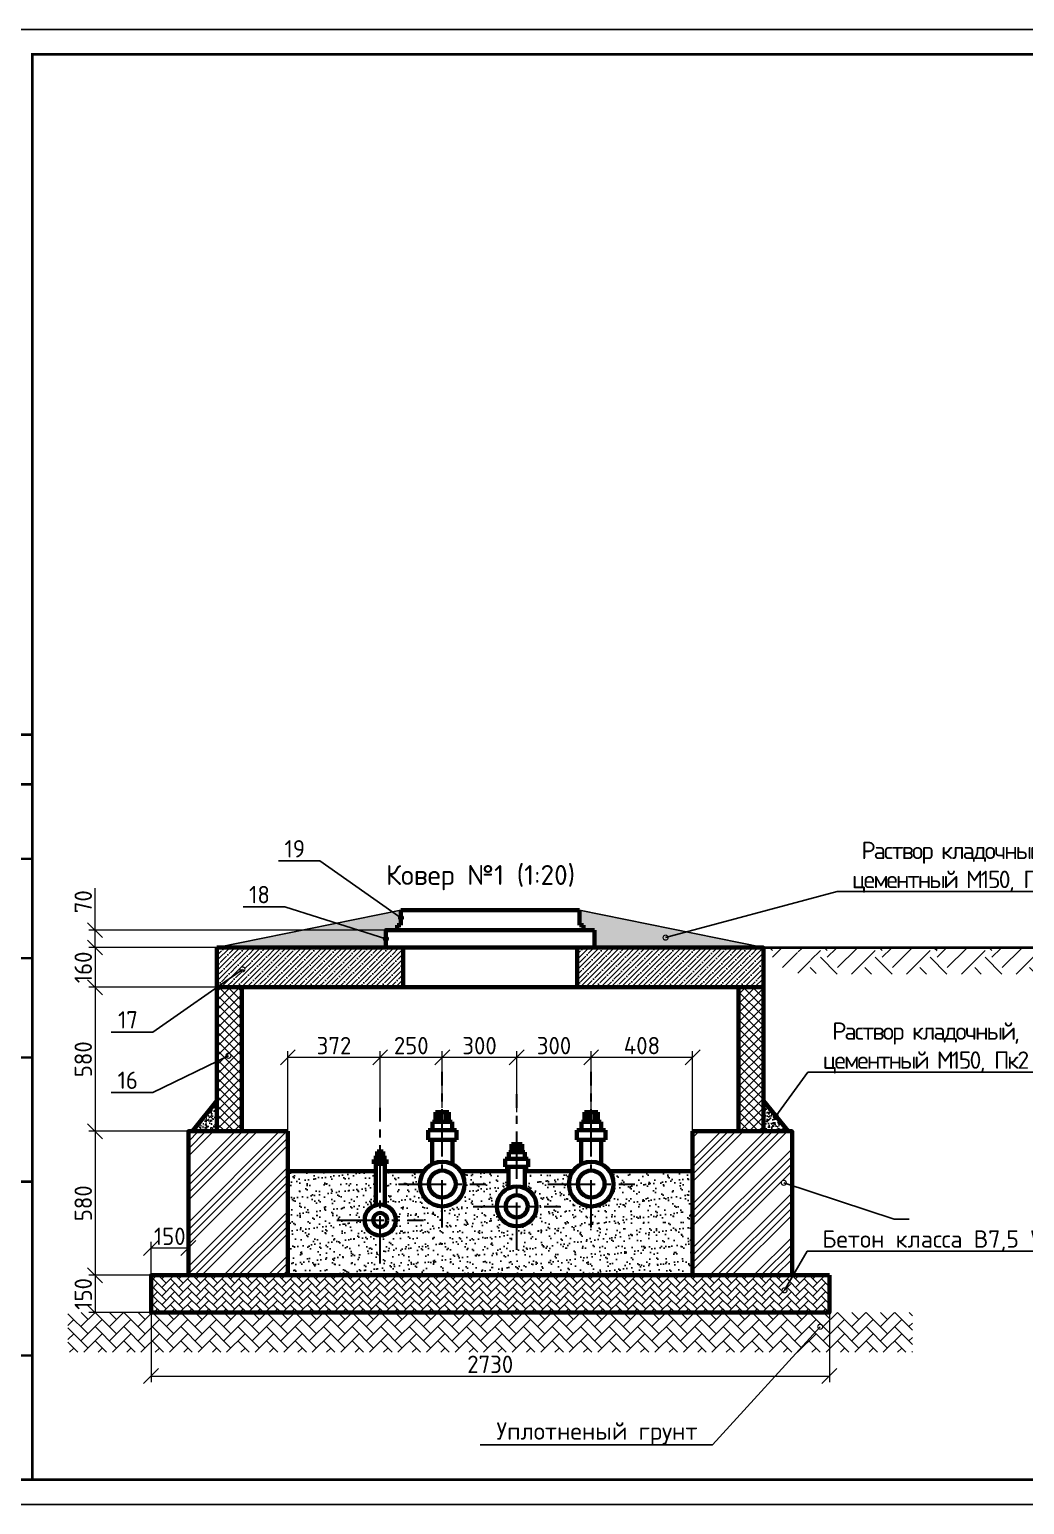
# Model space of a CAD drawing. Header units: millimetres. Extents: x 1601 to 14530, y 1157 to 12625.
# Drawn here: x 8793.5 to 8993.8, y 2825.6 to 3122.6 of the extents above; entities that cross this region are included whole.
import ezdxf
from ezdxf import colors
from ezdxf.entities.mleader import LeaderData, LeaderLine
from ezdxf.enums import TextEntityAlignment as Align
from ezdxf.math import Vec2, Vec3

# ---------------------------------------------------------------- set-up
doc = ezdxf.new("R2010")
doc.units = ezdxf.units.MM
doc.linetypes.add('осевая2', pattern=[28.575, 19.05, -3.175, 3.175, -3.175])
for name, color, linetype, lineweight in [('2 Рамка обычные', 1, 'Continuous', 60), ('3 Оъекты сущ.', 7, 'Continuous', 30), ('9 Размеры на геодезии', 5, 'Continuous', 40), ('Осевая', 2, 'осевая2', 30), ('Размеры на чертеже', 250, 'Continuous', 25)]:
    doc.layers.add(name, color=color, linetype=linetype, lineweight=lineweight)
doc.layers.add('Штриховка', color=7, linetype='Continuous')
doc.styles.add('-ISOCPEUR-', font='isocpeur.TTF')
doc.styles.add('GOST', font='GOST Common.ttf')
doc.dimstyles.new('М 1 к 20', dxfattribs={"dimtxt": 3.5, "dimasz": 3, "dimexe": 1.25, "dimexo": 0, "dimtad": 1, "dimdec": 0, "dimlfac": 20, "dimzin": 0, "dimdsep": 46, "dimtxsty": 'GOST', "dimblk": 'OBLIQUE', "dimcen": 5, "dimadec": 8, "dimazin": 0, "dimtfac": 1, "dimtdec": 0, "dimtmove": 0, "dimatfit": 3, "dimldrblk": 'NONE', "dimfxl": 1.25, "dimtolj": 1, "dimtzin": 0, "dimlwd": 20, "dimlwe": 20, "dimarcsym": 1})
pattern_1 = [(50, (4.6404, -40.6755), (1.49391429, -0.1307005), [0.15621, -1.71831]), (355, (4.6404, -40.6755), (-0.28899606, 1.56666613), [0.124968, -1.3746528]), (100.451445, (4.7649, -40.6863), (1.20491823, 1.43596557), [0.13275807, -1.46034]), (46.1842, (4.6404, -40.2589), (2.22284814, -0.3447471), [0.234315, -2.577465]), (96.635558, (4.8256, -40.2876), (1.9467139, 2.0288942), [0.1991372, -2.190512]), (351.18415, (4.6404, -40.259), (1.9467139, 2.0288942), [0.18745173, -2.0619698]), (21, (4.8487, -40.363), (1.24323801, -0.83857463), [0.15621, -1.71831]), (326, (4.8487, -40.363), (0.50677663, 1.51034132), [0.124968, -1.374648]), (71.451445, (4.9523, -40.4329), (1.75001464, 0.6717667), [0.13275807, -1.4603375]), (37.5, (4.6404, -40.67546), (0.025326547, 0.69335132), [0, -1.3579856, 0, -1.395476, 0, -1.379855]), (7.5, (4.6404, -40.67546), (0.54792123, 0.821480714), [0, -0.7956296, 0, -1.3267436, 0, -0.525907]), (327.5, (4.1759, -40.67546), (1.11184288, -0.0469757), [0, -0.5207, 0, -1.624584, 0, -2.155698]), (317.5, (3.9676, -40.6755), (1.21465929, 0.20849723), [0, -0.67691, 0, -1.0788904, 0, -1.530858])]

# ---------------------------------------------------------------- blocks, each defined once
blk = doc.blocks.new('*U372')
blk.add_lwpolyline([(0, 0), (420, 0), (420, -297), (0, -297)], close=True)
at = {"const_width": 0.5}
blk.add_lwpolyline([(20, -5), (415, -5), (415, -292), (20, -292)], close=True, dxfattribs=at)
for points in [[(20, -207), (5, -207), (5, -142), (20, -142)], [(10, -152), (20, -152)], [(10, -167), (20, -167)], [(10, -187), (20, -187)], [(20, -292), (8, -292), (8, -207), (20, -207)], [(8, -232), (20, -232)], [(8, -267), (20, -267)]]:
    blk.add_lwpolyline(points, dxfattribs=at)
at = {"style": 'GOST'}
blk.add_attdef('РАЗРАБОТАЛ', text='', height=2.5, dxfattribs=at).set_placement((250.5, -264.22), align=Align.MIDDLE_LEFT)
blk.add_attdef('ПРОВЕРИЛ', (250.75, -270.73), '', height=2.5, dxfattribs=at)
at = {"style": 'GOST', "flags": 8}
for tag, p in [('ЛИСТ', (387.6, -271.87)), ('ЛИСТОВ', (405.3, -271.86)), ('ФОРМАТ', (380.97, -294.75))]:
    blk.add_attdef(tag, text='', height=3, dxfattribs=at).set_placement(p, align=Align.MIDDLE_CENTER)
blk.add_attdef('ИМЯ_ЧЕРТЕЖА_001', (321.53, -284.99), '', height=3, dxfattribs=at)
blk = doc.blocks.new('_Oblique')
at = {"color": 0, "linetype": 'ByBlock', "lineweight": -2}
blk.add_line((-0.5, -0.5), (0.5, 0.5), dxfattribs=at)
blk = doc.blocks.new('*D247')
at = {"color": 0, "lineweight": 20, "transparency": 16777216}
for p, q in [((8831.25, 2937.74), (8805.45, 2937.74)), ((8806.7, 2937.74), (8806.7, 2929.74)), ((8831.25, 2929.74), (8805.45, 2929.74))]:
    blk.add_line(p, q, dxfattribs=at)
at = {"layer": 'Defpoints', "color": 0, "transparency": 16777216}
for p in [(8831.25, 2937.74), (8806.7, 2929.74), (8831.25, 2929.74)]:
    blk.add_point(p, dxfattribs=at)
at = {"color": 0, "lineweight": 20, "transparency": 16777216, "xscale": 3, "yscale": 3, "zscale": 3}
for p, rotation in [((8806.7, 2937.74), 90), ((8806.7, 2929.74), 270)]:
    blk.add_blockref('_Oblique', p, dxfattribs=dict(at, rotation=rotation))
at = {"color": 0, "transparency": 16777216, "insert": (8804.32, 2933.74), "char_height": 3.5, "attachment_point": 5, "rotation": 90, "style": 'GOST'}
blk.add_mtext('\\A1;160', dxfattribs=at)
blk = doc.blocks.new('_None')
blk = doc.blocks.new('*D244')
at = {"color": 0, "lineweight": 20, "transparency": 16777216}
for p, q in [((8831.25, 2929.74), (8805.45, 2929.74)), ((8806.7, 2929.74), (8806.7, 2900.74)), ((8831.25, 2900.74), (8805.45, 2900.74))]:
    blk.add_line(p, q, dxfattribs=at)
at = {"layer": 'Defpoints', "color": 0, "transparency": 16777216}
for p in [(8831.25, 2929.74), (8806.7, 2900.74), (8831.25, 2900.74)]:
    blk.add_point(p, dxfattribs=at)
at = {"color": 0, "lineweight": 20, "transparency": 16777216, "xscale": 3, "yscale": 3, "zscale": 3}
for p, rotation in [((8806.7, 2929.74), 90), ((8806.7, 2900.74), 270)]:
    blk.add_blockref('_Oblique', p, dxfattribs=dict(at, rotation=rotation))
at = {"color": 0, "transparency": 16777216, "insert": (8804.32, 2915.24), "char_height": 3.5, "attachment_point": 5, "rotation": 90, "style": 'GOST'}
blk.add_mtext('\\A1;580', dxfattribs=at)
blk = doc.blocks.new('*D245')
at = {"color": 0, "lineweight": 20, "transparency": 16777216}
for p, q in [((8825.5, 2900.74), (8805.45, 2900.74)), ((8806.7, 2900.74), (8806.7, 2871.74)), ((8832.24, 2871.74), (8805.45, 2871.74))]:
    blk.add_line(p, q, dxfattribs=at)
at = {"layer": 'Defpoints', "color": 0, "transparency": 16777216}
for p in [(8825.5, 2900.74), (8806.7, 2871.74), (8832.24, 2871.74)]:
    blk.add_point(p, dxfattribs=at)
at = {"color": 0, "lineweight": 20, "transparency": 16777216, "xscale": 3, "yscale": 3, "zscale": 3}
for p, rotation in [((8806.7, 2900.74), 90), ((8806.7, 2871.74), 270)]:
    blk.add_blockref('_Oblique', p, dxfattribs=dict(at, rotation=rotation))
at = {"color": 0, "transparency": 16777216, "insert": (8804.32, 2886.24), "char_height": 3.5, "attachment_point": 5, "rotation": 90, "style": 'GOST'}
blk.add_mtext('\\A1;580', dxfattribs=at)
blk = doc.blocks.new('*D246')
at = {"color": 0, "lineweight": 20, "transparency": 16777216}
for p, q in [((8817.98, 2871.74), (8805.45, 2871.74)), ((8806.7, 2871.74), (8806.7, 2864.24)), ((8817.98, 2864.24), (8805.45, 2864.24))]:
    blk.add_line(p, q, dxfattribs=at)
at = {"layer": 'Defpoints', "color": 0, "transparency": 16777216}
for p in [(8817.98, 2871.74), (8806.7, 2864.24), (8817.98, 2864.24)]:
    blk.add_point(p, dxfattribs=at)
at = {"color": 0, "lineweight": 20, "transparency": 16777216, "xscale": 3, "yscale": 3, "zscale": 3}
for p, rotation in [((8806.7, 2871.74), 90), ((8806.7, 2864.24), 270)]:
    blk.add_blockref('_Oblique', p, dxfattribs=dict(at, rotation=rotation))
at = {"color": 0, "transparency": 16777216, "insert": (8804.32, 2867.99), "char_height": 3.5, "attachment_point": 5, "rotation": 90, "style": 'GOST'}
blk.add_mtext('\\A1;150', dxfattribs=at)
blk = doc.blocks.new('*D248')
at = {"color": 0, "lineweight": 20, "transparency": 16777216}
for p, q in [((8817.98, 2864.24), (8817.98, 2878.47)), ((8825.5, 2871.74), (8825.5, 2878.47)), ((8825.5, 2877.22), (8817.98, 2877.22))]:
    blk.add_line(p, q, dxfattribs=at)
at = {"layer": 'Defpoints', "color": 0, "transparency": 16777216}
for p in [(8817.98, 2877.22), (8825.5, 2871.74), (8817.98, 2864.24)]:
    blk.add_point(p, dxfattribs=at)
at = {"color": 0, "lineweight": 20, "transparency": 16777216, "xscale": 3, "yscale": 3, "zscale": 3, "rotation": 180}
blk.add_blockref('_Oblique', (8817.98, 2877.22), dxfattribs=at)
at = {"color": 0, "lineweight": 20, "transparency": 16777216, "xscale": 3, "yscale": 3, "zscale": 3}
blk.add_blockref('_Oblique', (8825.5, 2877.22), dxfattribs=at)
at = {"color": 0, "transparency": 16777216, "insert": (8821.74, 2879.59), "char_height": 3.5, "attachment_point": 5, "style": 'GOST'}
blk.add_mtext('\\A1;150', dxfattribs=at)
blk = doc.blocks.new('*D249')
at = {"color": 0, "lineweight": 20, "transparency": 16777216}
for p, q in [((8806.7, 2941.24), (8806.7, 2949.68)), ((8865.25, 2941.24), (8805.45, 2941.24)), ((8806.7, 2937.74), (8806.7, 2941.24)), ((8865.25, 2937.74), (8805.45, 2937.74))]:
    blk.add_line(p, q, dxfattribs=at)
at = {"layer": 'Defpoints', "color": 0, "transparency": 16777216}
for p in [(8806.7, 2941.24), (8865.25, 2941.24), (8865.25, 2937.74)]:
    blk.add_point(p, dxfattribs=at)
at = {"color": 0, "lineweight": 20, "transparency": 16777216, "xscale": 3, "yscale": 3, "zscale": 3}
for p, rotation in [((8806.7, 2941.24), 90), ((8806.7, 2937.74), 270)]:
    blk.add_blockref('_Oblique', p, dxfattribs=dict(at, rotation=rotation))
at = {"color": 0, "transparency": 16777216, "insert": (8804.32, 2946.96), "char_height": 3.5, "attachment_point": 5, "rotation": 90, "style": 'GOST'}
blk.add_mtext('\\A1;70', dxfattribs=at)
blk = doc.blocks.new('*D250')
at = {"color": 0, "lineweight": 20, "transparency": 16777216}
for p, q in [((8817.98, 2864.24), (8817.98, 2850.2)), ((8954.52, 2864.24), (8954.52, 2850.2)), ((8817.98, 2851.45), (8954.52, 2851.45))]:
    blk.add_line(p, q, dxfattribs=at)
at = {"layer": 'Defpoints', "color": 0, "transparency": 16777216}
for p in [(8817.98, 2864.24), (8954.52, 2864.24), (8954.52, 2851.45)]:
    blk.add_point(p, dxfattribs=at)
at = {"color": 0, "lineweight": 20, "transparency": 16777216, "xscale": 3, "yscale": 3, "zscale": 3, "rotation": 180}
blk.add_blockref('_Oblique', (8817.98, 2851.45), dxfattribs=at)
at = {"color": 0, "lineweight": 20, "transparency": 16777216, "xscale": 3, "yscale": 3, "zscale": 3}
blk.add_blockref('_Oblique', (8954.52, 2851.45), dxfattribs=at)
at = {"color": 0, "transparency": 16777216, "insert": (8886.25, 2853.82), "char_height": 3.5, "attachment_point": 5, "style": 'GOST'}
blk.add_mtext('\\A1;2730', dxfattribs=at)
blk = doc.blocks.new('_DotSmall')
at = {"color": 0, "linetype": 'ByBlock', "const_width": 0.5}
blk.add_lwpolyline([(-0.0625, 0, 1), (0.0625, 0, 1)], format="xyb", close=True, dxfattribs=at)
blk = doc.blocks.new('*D251')
at = {"color": 0, "lineweight": 20, "transparency": 16777216}
for p, q in [((8906.58, 2900.74), (8906.58, 2916.86)), ((8927, 2900.74), (8927, 2916.86)), ((8927, 2915.61), (8906.58, 2915.61))]:
    blk.add_line(p, q, dxfattribs=at)
at = {"layer": 'Defpoints', "color": 0, "transparency": 16777216}
for p in [(8906.58, 2915.61), (8906.58, 2900.74), (8927, 2900.74)]:
    blk.add_point(p, dxfattribs=at)
at = {"color": 0, "lineweight": 20, "transparency": 16777216, "xscale": 3, "yscale": 3, "zscale": 3, "rotation": 180}
blk.add_blockref('_Oblique', (8906.58, 2915.61), dxfattribs=at)
at = {"color": 0, "lineweight": 20, "transparency": 16777216, "xscale": 3, "yscale": 3, "zscale": 3}
blk.add_blockref('_Oblique', (8927, 2915.61), dxfattribs=at)
at = {"color": 0, "transparency": 16777216, "insert": (8916.79, 2917.99), "char_height": 3.5, "attachment_point": 5, "style": 'GOST'}
blk.add_mtext('\\A1;408', dxfattribs=at)
blk = doc.blocks.new('*D252')
at = {"color": 0, "lineweight": 20, "transparency": 16777216}
for p, q in [((8891.59, 2904.62), (8891.59, 2916.86)), ((8906.58, 2904.62), (8906.58, 2916.86)), ((8906.58, 2915.61), (8891.59, 2915.61))]:
    blk.add_line(p, q, dxfattribs=at)
at = {"layer": 'Defpoints', "color": 0, "transparency": 16777216}
for p in [(8891.59, 2915.61), (8891.59, 2904.62), (8906.58, 2904.62)]:
    blk.add_point(p, dxfattribs=at)
at = {"color": 0, "lineweight": 20, "transparency": 16777216, "xscale": 3, "yscale": 3, "zscale": 3, "rotation": 180}
blk.add_blockref('_Oblique', (8891.59, 2915.61), dxfattribs=at)
at = {"color": 0, "lineweight": 20, "transparency": 16777216, "xscale": 3, "yscale": 3, "zscale": 3}
blk.add_blockref('_Oblique', (8906.58, 2915.61), dxfattribs=at)
at = {"color": 0, "transparency": 16777216, "insert": (8899.09, 2917.99), "char_height": 3.5, "attachment_point": 5, "style": 'GOST'}
blk.add_mtext('\\A1;300', dxfattribs=at)
blk = doc.blocks.new('*D253')
at = {"color": 0, "lineweight": 20, "transparency": 16777216}
for p, q in [((8876.6, 2905.47), (8876.6, 2916.86)), ((8891.59, 2905.47), (8891.59, 2916.86)), ((8891.59, 2915.61), (8876.6, 2915.61))]:
    blk.add_line(p, q, dxfattribs=at)
at = {"layer": 'Defpoints', "color": 0, "transparency": 16777216}
for p in [(8876.6, 2915.61), (8876.6, 2905.47), (8891.59, 2905.47)]:
    blk.add_point(p, dxfattribs=at)
at = {"color": 0, "lineweight": 20, "transparency": 16777216, "xscale": 3, "yscale": 3, "zscale": 3, "rotation": 180}
blk.add_blockref('_Oblique', (8876.6, 2915.61), dxfattribs=at)
at = {"color": 0, "lineweight": 20, "transparency": 16777216, "xscale": 3, "yscale": 3, "zscale": 3}
blk.add_blockref('_Oblique', (8891.59, 2915.61), dxfattribs=at)
at = {"color": 0, "transparency": 16777216, "insert": (8884.1, 2917.99), "char_height": 3.5, "attachment_point": 5, "style": 'GOST'}
blk.add_mtext('\\A1;300', dxfattribs=at)
blk = doc.blocks.new('*D254')
at = {"color": 0, "lineweight": 20, "transparency": 16777216}
for p, q in [((8864.1, 2905.44), (8864.1, 2916.86)), ((8876.6, 2906.63), (8876.6, 2916.86)), ((8876.6, 2915.61), (8864.1, 2915.61))]:
    blk.add_line(p, q, dxfattribs=at)
at = {"layer": 'Defpoints', "color": 0, "transparency": 16777216}
for p in [(8864.1, 2915.61), (8864.1, 2905.44), (8876.6, 2906.63)]:
    blk.add_point(p, dxfattribs=at)
at = {"color": 0, "lineweight": 20, "transparency": 16777216, "xscale": 3, "yscale": 3, "zscale": 3, "rotation": 180}
blk.add_blockref('_Oblique', (8864.1, 2915.61), dxfattribs=at)
at = {"color": 0, "lineweight": 20, "transparency": 16777216, "xscale": 3, "yscale": 3, "zscale": 3}
blk.add_blockref('_Oblique', (8876.6, 2915.61), dxfattribs=at)
at = {"color": 0, "transparency": 16777216, "insert": (8870.35, 2917.99), "char_height": 3.5, "attachment_point": 5, "style": 'GOST'}
blk.add_mtext('\\A1;250', dxfattribs=at)
blk = doc.blocks.new('*D255')
at = {"color": 0, "lineweight": 20, "transparency": 16777216}
for p, q in [((8845.5, 2900.74), (8845.5, 2916.86)), ((8864.1, 2905.44), (8864.1, 2916.86)), ((8864.1, 2915.61), (8845.5, 2915.61))]:
    blk.add_line(p, q, dxfattribs=at)
at = {"layer": 'Defpoints', "color": 0, "transparency": 16777216}
for p in [(8845.5, 2915.61), (8864.1, 2905.44), (8845.5, 2900.74)]:
    blk.add_point(p, dxfattribs=at)
at = {"color": 0, "lineweight": 20, "transparency": 16777216, "xscale": 3, "yscale": 3, "zscale": 3, "rotation": 180}
blk.add_blockref('_Oblique', (8845.5, 2915.61), dxfattribs=at)
at = {"color": 0, "lineweight": 20, "transparency": 16777216, "xscale": 3, "yscale": 3, "zscale": 3}
blk.add_blockref('_Oblique', (8864.1, 2915.61), dxfattribs=at)
at = {"color": 0, "transparency": 16777216, "insert": (8854.8, 2917.99), "char_height": 3.5, "attachment_point": 5, "style": 'GOST'}
blk.add_mtext('\\A1;372', dxfattribs=at)

msp = doc.modelspace()

# ---------------------------------------------------------------- hatches: boundary and pattern name
h = msp.add_hatch()
h.set_pattern_fill('AR-CONC', scale=0.0082)
h.set_pattern_definition(pattern_1)
h.paths.add_polyline_path([(8865.2491, 2937.7439), (8865.2491, 2941.2439), (8867.4991, 2941.2439), (8867.4991, 2942.2439), (8868.2816, 2942.2439), (8868.2816, 2945.2439), (8831.2491, 2937.7439)])
h = msp.add_hatch()
h.set_pattern_fill('AR-CONC', scale=0.0082)
h.set_pattern_definition(pattern_1)
h.paths.add_polyline_path([(8907.2491, 2941.2439), (8904.9991, 2941.2439), (8904.9991, 2942.2439), (8904.2166, 2942.2439), (8904.2166, 2945.2439), (8941.2491, 2937.7439), (8907.2491, 2937.7439)])
h = msp.add_hatch()
h.set_pattern_fill('ANSI35', scale=0.23)
h.set_pattern_definition([(45, (2412.7097, 1715.3405), (-1.03272945, 1.03272945), []), (45, (2413.7425, 1715.3405), (-1.03272945, 1.03272945), [1.825625, -0.365125, 0, -0.365125])])
h.paths.add_polyline_path([(8868.7491, 2937.7439), (8865.2491, 2937.7439), (8831.2491, 2937.7439), (8831.2491, 2929.7439), (8868.7491, 2929.7439)])
h.paths.add_polyline_path([(8941.2491, 2937.7439), (8903.7491, 2937.7439), (8903.7491, 2929.7439), (8941.2491, 2929.7439)])
h = msp.add_hatch()
h.set_pattern_fill('ANSI37', scale=0.4125)
h.set_pattern_definition([(45, (2500.2043, 1745.0042), (-0.9260889, 0.9260889), []), (135, (2500.2043, 1745.0042), (-0.9260889, -0.9260889), [])])
h.paths.add_polyline_path([(8831.2491, 2900.7439), (8836.2491, 2900.7439), (8836.2491, 2929.7439), (8831.2491, 2929.7439)])
h.paths.add_polyline_path([(8936.2491, 2900.7439), (8941.2491, 2900.7439), (8941.2491, 2929.7439), (8936.2491, 2929.7439)])
h = msp.add_hatch()
h.set_pattern_fill('AR-CONC', scale=0.0082)
h.set_pattern_definition([(50, (4271.5863, 874.0423), (1.4939143, -0.1307005), [0.15621, -1.71831]), (355, (4271.5863, 874.0423), (-0.28899606, 1.56666613), [0.124968, -1.3746528]), (100.451445, (4271.7108, 874.0314), (1.20491823, 1.43596557), [0.13275807, -1.46034]), (46.1842, (4271.5863, 874.4588), (2.22284814, -0.3447471), [0.234315, -2.577465]), (96.63556, (4271.7715, 874.43), (1.9467139, 2.0288942), [0.1991372, -2.190512]), (351.18415, (4271.5863, 874.4588), (1.9467139, 2.0288942), [0.1874517, -2.0619698]), (21, (4271.7946, 874.3547), (1.243238, -0.83857463), [0.15621, -1.71831]), (326, (4271.7946, 874.3547), (0.50677663, 1.5103413), [0.124968, -1.374648]), (71.451445, (4271.8982, 874.2848), (1.75001464, 0.6717667), [0.13275807, -1.4603375]), (37.5, (4271.5863, 874.04227), (0.025326547, 0.69335132), [0, -1.3579856, 0, -1.395476, 0, -1.379855]), (7.5, (4271.5863, 874.0423), (0.54792123, 0.82148071), [0, -0.7956296, 0, -1.3267436, 0, -0.525907]), (327.5, (4271.1218, 874.0423), (1.11184288, -0.0469757), [0, -0.5207, 0, -1.624584, 0, -2.155698]), (317.5, (4270.9135, 874.0423), (1.21465929, 0.20849723), [0, -0.67691, 0, -1.0788904, 0, -1.530858])])
h.paths.add_polyline_path([(8831.2491, 2906.8428), (8831.2491, 2900.7439), (8826.3038, 2900.7439)])
h = msp.add_hatch()
h.set_pattern_fill('AR-CONC', scale=0.0082)
h.set_pattern_definition([(50, (4271.0732, 874.0423), (1.4939143, -0.1307005), [0.15621, -1.71831]), (355, (4271.0732, 874.0423), (-0.28899606, 1.56666613), [0.124968, -1.3746528]), (100.451445, (4271.1977, 874.0314), (1.20491823, 1.43596557), [0.13275807, -1.46034]), (46.1842, (4271.0732, 874.4588), (2.22284814, -0.3447471), [0.234315, -2.577465]), (96.63556, (4271.2584, 874.43), (1.9467139, 2.0288942), [0.1991372, -2.190512]), (351.18415, (4271.0732, 874.4588), (1.9467139, 2.0288942), [0.1874517, -2.0619698]), (21, (4271.2815, 874.3547), (1.243238, -0.83857463), [0.15621, -1.71831]), (326, (4271.2815, 874.3547), (0.50677663, 1.5103413), [0.124968, -1.374648]), (71.451445, (4271.3851, 874.2848), (1.75001464, 0.6717667), [0.13275807, -1.4603375]), (37.5, (4271.0732, 874.04227), (0.025326547, 0.69335132), [0, -1.3579856, 0, -1.395476, 0, -1.379855]), (7.5, (4271.0732, 874.0423), (0.54792123, 0.82148071), [0, -0.7956296, 0, -1.3267436, 0, -0.525907]), (327.5, (4270.60874, 874.0423), (1.11184288, -0.0469757), [0, -0.5207, 0, -1.624584, 0, -2.155698]), (317.5, (4270.4005, 874.0423), (1.21465929, 0.20849723), [0, -0.67691, 0, -1.0788904, 0, -1.530858])])
h.paths.add_polyline_path([(8941.2491, 2906.8428), (8941.2491, 2900.7439), (8946.1944, 2900.7439)])
h = msp.add_hatch()
h.set_pattern_fill('ANSI34', scale=0.33)
h.set_pattern_definition([(45, (-231.958, -58.435), (-4.4452268, 4.4452268), []), (45, (-230.4764, -58.435), (-4.4452268, 4.4452268), []), (45, (-228.995, -58.435), (-4.4452268, 4.4452268), []), (45, (-227.513, -58.435), (-4.4452268, 4.4452268), [])])
h.paths.add_polyline_path([(8845.4991, 2900.7439), (8825.4991, 2900.7439), (8825.4991, 2871.7439), (8845.4991, 2871.7439)])
h.paths.add_polyline_path([(8946.9991, 2900.7439), (8926.9991, 2900.7439), (8926.9991, 2871.7439), (8946.9991, 2871.7439)])
h = msp.add_hatch()
h.set_pattern_fill('AR-HBONE', scale=0.012)
h.set_pattern_definition([(45, (-231.9582, -58.4347), (0, 1.72420918), [3.6576, -1.2192]), (135, (-231.0961, -57.5726), (2e-16, 1.72420918), [3.6576, -1.2192])])
h.paths.add_polyline_path([(8954.5177, 2864.2439), (8954.5177, 2871.7439), (8817.9805, 2871.7439), (8817.9805, 2864.2439)])
h = msp.add_hatch()
h.set_pattern_fill('AR-HBONE', scale=0.02)
h.set_pattern_definition([(45, (4.6404, 19.3245), (0, 2.87368196), [6.096, -2.032]), (135, (6.0772, 20.7614), (3e-16, 2.87368196), [6.096, -2.032])])
h.paths.add_polyline_path([(8971.2491, 2864.2439), (8801.2491, 2864.2439), (8801.2491, 2856.2439), (8971.2491, 2856.2439)])
at = {"layer": 'Штриховка'}
h = msp.add_hatch(dxfattribs=at)
h.set_pattern_fill('EARTH', color=256, scale=31.25, angle=45, style=0)
h.set_pattern_definition([(45, (-158603.9785, 732621.639), (0, 11.04854346), [7.8125, -7.8125]), (45, (-158606.05, 732623.711), (0, 11.04854346), [7.8125, -7.8125]), (45, (-158608.122, 732625.782), (0, 11.04854346), [7.8125, -7.8125]), (135, (-158608.122, 732627.1634), (-11.04854346, 1e-15), [7.8125, -7.8125]), (135, (-158606.05, 732629.235), (-11.04854346, 1e-15), [7.8125, -7.8125]), (135, (-158603.9785, 732631.307), (-11.04854346, 1e-15), [7.8125, -7.8125])])
h.paths.add_polyline_path([(9014.1133, 2937.1559), (9013.9478, 2936.8989), (9013.8069, 2932.5369), (9014.0024, 2932.8818)])
h.paths.add_polyline_path([(9004.6934, 2937.4399), (9014.0623, 2937.4187), (9014.0024, 2932.4835), (9004.6934, 2932.4015)])
h.paths.add_polyline_path([(8947.0988, 2937.5757), (9004.6934, 2937.5757), (9004.6934, 2932.4015), (8955.228, 2932.4015)])
h.paths.add_polyline_path([(8941.2491, 2937.7439), (8946.3928, 2937.7439), (8955.228, 2932.4015), (8944.9941, 2932.6831)])
at = {"layer": 'Штриховка', "ltscale": 0.5}
h = msp.add_hatch(dxfattribs=at)
h.set_pattern_fill('AR-SAND', color=256, scale=0.05)
h.set_pattern_definition([(37.5, (-374.6067, -480.5062), (-0.08000156, 2.4470662), [0, -1.9304, 0, -2.159, 0, -2.06375]), (7.5, (-374.6067, -480.5062), (2.2476164, 3.5841255), [0, -1.0414, 0, -1.7399, 0, -0.66675]), (327.5, (-376.1688, -480.5062), (3.95496185, 0.00718592), [0, -0.635, 0, -2.286, 0, -2.9845]), (317.5, (-376.169, -480.5062), (3.8177823, 1.1146466), [0, -0.3175, 0, -1.4986, 0, -1.7145])])
h.paths.add_polyline_path([(8926.9991, 2892.7332), (8910.2464, 2892.7332, -0.1562871), (8911.0843, 2890.1181, -1), (8902.0843, 2890.1181, -0.1562871), (8902.9222, 2892.7332), (8893.2249, 2892.7332), (8893.2249, 2889.2711, -0.29584782), (8895.593, 2885.6191, -1), (8887.593, 2885.6191, -0.29584782), (8889.9611, 2889.2711), (8889.9611, 2892.7332), (8880.2638, 2892.7332, -0.1562871), (8881.1017, 2890.1181, -1), (8872.1017, 2890.1181, -0.1562871), (8872.9396, 2892.7332), (8865.0085, 2892.7332), (8865.0085, 2885.8594, -0.33039103), (8867.2267, 2882.8689, -1), (8860.9767, 2882.8689, -0.33039103), (8863.1949, 2885.8594), (8863.1949, 2892.7332), (8845.4991, 2892.7332), (8845.4991, 2871.7439), (8926.9991, 2871.7439)])

# ---------------------------------------------------------------- linework, layer by layer
for p, q in [((8868.2816, 2945.2439), (8831.2491, 2937.7439)), ((8904.2166, 2945.2439), (8941.2491, 2937.7439))]:
    msp.add_line(p, q)
at = {"layer": '2 Рамка обычные', "color": 7}
for p, q in [((8868.2816, 2942.2439), (8868.2816, 2945.2439)), ((8868.2816, 2945.2439), (8904.2166, 2945.2439)), ((8904.2166, 2942.2439), (8904.2166, 2945.2439)), ((8867.4991, 2941.2439), (8867.4991, 2942.2439)), ((8867.4991, 2942.2439), (8868.2816, 2942.2439)), ((8868.7491, 2941.2439), (8867.4991, 2941.2439)), ((8868.7491, 2941.2439), (8903.7491, 2941.2439)), ((8903.7491, 2941.2439), (8904.9991, 2941.2439)), ((8904.9991, 2942.2439), (8904.2166, 2942.2439)), ((8904.9991, 2941.2439), (8904.9991, 2942.2439)), ((8868.7491, 2937.7439), (8903.7491, 2937.7439)), ((8831.2491, 2929.7439), (8941.2491, 2929.7439)), ((8831.2491, 2929.7439), (8831.2491, 2900.7439)), ((8836.2491, 2929.7439), (8836.2491, 2900.7439)), ((8936.2491, 2929.7439), (8936.2491, 2900.7439)), ((8941.2491, 2929.7439), (8941.2491, 2900.7439)), ((8831.2491, 2906.8428), (8826.3038, 2900.7439)), ((8941.2491, 2906.8428), (8946.1944, 2900.7439)), ((8874.6105, 2900.9641), (8874.6105, 2902.6506)), ((8874.6105, 2902.6506), (8876.6017, 2902.6506)), ((8875.2525, 2902.6506), (8875.2525, 2904.6181)), ((8875.2525, 2904.6181), (8876.6017, 2904.6181)), ((8875.9271, 2904.6181), (8875.9271, 2902.6506)), ((8876.6017, 2904.6181), (8877.9509, 2904.6181)), ((8876.6017, 2902.6506), (8876.6017, 2902.6506)), ((8878.5929, 2902.6506), (8876.6017, 2902.6506)), ((8877.2763, 2904.6181), (8877.2763, 2902.6506)), ((8877.9509, 2902.6506), (8877.9509, 2904.6181)), ((8878.5929, 2900.9641), (8878.5929, 2902.6506)), ((8904.5931, 2900.9641), (8904.5931, 2902.6506)), ((8904.5931, 2902.6506), (8906.5843, 2902.6506)), ((8905.2351, 2902.6506), (8905.2351, 2904.6181)), ((8905.2351, 2904.6181), (8906.5843, 2904.6181)), ((8905.9097, 2904.6181), (8905.9097, 2902.6506)), ((8906.5843, 2904.6181), (8907.9335, 2904.6181)), ((8906.5843, 2902.6506), (8906.5843, 2902.6506)), ((8908.5755, 2902.6506), (8906.5843, 2902.6506)), ((8907.2589, 2904.6181), (8907.2589, 2902.6506)), ((8907.9335, 2902.6506), (8907.9335, 2904.6181)), ((8908.5755, 2900.9641), (8908.5755, 2902.6506)), ((8873.7339, 2900.1209), (8873.7339, 2900.9641)), ((8873.7339, 2900.9641), (8876.6017, 2900.9641)), ((8873.7339, 2898.9966), (8873.7339, 2900.1209)), ((8876.6017, 2898.9966), (8873.7339, 2898.9966)), ((8874.5772, 2898.9966), (8873.7339, 2898.9966)), ((8876.6017, 2900.9641), (8873.9034, 2900.9641)), ((8874.5772, 2898.9966), (8874.5772, 2894.1369)), ((8879.4695, 2900.9641), (8876.6017, 2900.9641)), ((8876.6017, 2900.9641), (8879.3, 2900.9641)), ((8876.6017, 2898.9966), (8879.4695, 2898.9966)), ((8878.6262, 2898.9966), (8879.4695, 2898.9966)), ((8878.6262, 2898.9966), (8878.6262, 2894.1369)), ((8879.4695, 2900.1209), (8879.4695, 2900.9641)), ((8879.4695, 2898.9966), (8879.4695, 2900.1209)), ((8903.7165, 2900.1209), (8903.7165, 2900.9641)), ((8903.7165, 2900.9641), (8906.5843, 2900.9641)), ((8903.7165, 2898.9966), (8903.7165, 2900.1209)), ((8906.5843, 2898.9966), (8903.7165, 2898.9966)), ((8904.5598, 2898.9966), (8903.7165, 2898.9966)), ((8906.5843, 2900.9641), (8903.886, 2900.9641)), ((8904.5598, 2898.9966), (8904.5598, 2894.1369)), ((8909.4521, 2900.9641), (8906.5843, 2900.9641)), ((8906.5843, 2900.9641), (8909.2826, 2900.9641)), ((8906.5843, 2898.9966), (8909.4521, 2898.9966)), ((8908.6088, 2898.9966), (8909.4521, 2898.9966)), ((8908.6088, 2898.9966), (8908.6088, 2894.1369)), ((8909.4521, 2900.1209), (8909.4521, 2900.9641)), ((8909.4521, 2898.9966), (8909.4521, 2900.1209)), ((8863.2099, 2895.0323), (8863.2099, 2895.7876)), ((8863.2099, 2895.7876), (8864.1017, 2895.7876)), ((8863.4974, 2895.7876), (8863.4974, 2896.6689)), ((8863.4974, 2896.6689), (8864.1017, 2896.6689)), ((8863.7996, 2896.6689), (8863.7996, 2895.7876)), ((8864.1017, 2896.6689), (8864.706, 2896.6689)), ((8864.1017, 2895.7876), (8864.1017, 2895.7876)), ((8864.9935, 2895.7876), (8864.1017, 2895.7876)), ((8864.4038, 2896.6689), (8864.4038, 2895.7876)), ((8864.706, 2895.7876), (8864.706, 2896.6689)), ((8864.9935, 2895.0323), (8864.9935, 2895.7876)), ((8889.988, 2895.1738), (8889.988, 2896.5332)), ((8889.988, 2896.5332), (8891.593, 2896.5332)), ((8890.5055, 2896.5332), (8890.5055, 2898.1191)), ((8890.5055, 2898.1191), (8891.593, 2898.1191)), ((8891.0493, 2898.1191), (8891.0493, 2896.5332)), ((8891.593, 2898.1191), (8892.6805, 2898.1191)), ((8891.593, 2896.5332), (8891.593, 2896.5332)), ((8893.198, 2896.5332), (8891.593, 2896.5332)), ((8892.1367, 2898.1191), (8892.1367, 2896.5332)), ((8892.6805, 2896.5332), (8892.6805, 2898.1191)), ((8893.198, 2895.1738), (8893.198, 2896.5332)), ((8862.8173, 2894.6546), (8862.8173, 2895.0323)), ((8862.8173, 2895.0323), (8864.1017, 2895.0323)), ((8862.8173, 2894.1511), (8862.8173, 2894.6546)), ((8864.1017, 2894.1511), (8862.8173, 2894.1511)), ((8863.1949, 2894.1511), (8862.8173, 2894.1511)), ((8864.1017, 2895.0323), (8862.8932, 2895.0323)), ((8863.1949, 2894.1511), (8863.1949, 2885.8594)), ((8865.3861, 2895.0323), (8864.1017, 2895.0323)), ((8864.1017, 2895.0323), (8865.3102, 2895.0323)), ((8864.1017, 2894.1511), (8865.3861, 2894.1511)), ((8865.0085, 2894.1511), (8865.3861, 2894.1511)), ((8865.0085, 2894.1511), (8865.0085, 2885.8594)), ((8865.3861, 2894.6546), (8865.3861, 2895.0323)), ((8865.3861, 2894.1511), (8865.3861, 2894.6546)), ((8889.2815, 2894.4942), (8889.2815, 2895.1738)), ((8889.2815, 2895.1738), (8891.593, 2895.1738)), ((8889.2815, 2893.5879), (8889.2815, 2894.4942)), ((8891.593, 2893.5879), (8889.2815, 2893.5879)), ((8889.9611, 2893.5879), (8889.2815, 2893.5879)), ((8891.593, 2895.1738), (8889.418, 2895.1738)), ((8889.9611, 2893.5879), (8889.9611, 2889.2711)), ((8893.9045, 2895.1738), (8891.593, 2895.1738)), ((8891.593, 2895.1738), (8893.768, 2895.1738)), ((8891.593, 2893.5879), (8893.9045, 2893.5879)), ((8893.2249, 2893.5879), (8893.9045, 2893.5879)), ((8893.2249, 2893.5879), (8893.2249, 2889.2711)), ((8893.9045, 2894.4942), (8893.9045, 2895.1738)), ((8893.9045, 2893.5879), (8893.9045, 2894.4942)), ((8845.4991, 2892.7332), (8863.1949, 2892.7332)), ((8865.0085, 2892.7332), (8872.9396, 2892.7332)), ((8880.2638, 2892.7332), (8889.9611, 2892.7332)), ((8893.2249, 2892.7332), (8902.9222, 2892.7332)), ((8910.2464, 2892.7332), (8926.9991, 2892.7332))]:
    msp.add_line(p, q, dxfattribs=at)
for points in [[(8907.2491, 2941.2439), (8865.2491, 2941.2439), (8865.2491, 2937.7439), (8907.2491, 2937.7439)], [(8831.2491, 2937.7439), (8941.2491, 2937.7439), (8941.2491, 2929.7439), (8831.2491, 2929.7439)], [(8868.7491, 2929.7439), (8903.7491, 2929.7439), (8903.7491, 2937.7439), (8868.7491, 2937.7439)], [(8845.4991, 2900.7439), (8825.4991, 2900.7439), (8825.4991, 2871.7439), (8845.4991, 2871.7439)], [(8926.9991, 2900.7439), (8946.9991, 2900.7439), (8946.9991, 2871.7439), (8926.9991, 2871.7439)], [(8954.5177, 2871.7439), (8817.9805, 2871.7439), (8817.9805, 2864.2439), (8954.5177, 2864.2439)]]:
    msp.add_lwpolyline(points, close=True, dxfattribs=at)
for centre, radius in [((8876.6017, 2890.1181), 4.5), ((8876.6017, 2890.1181), 2.7), ((8906.5843, 2890.1181), 4.5), ((8906.5843, 2890.1181), 2.7), ((8891.593, 2885.6191), 4), ((8891.593, 2885.6191), 2.225), ((8864.1017, 2882.8689), 3.125), ((8864.1017, 2882.8689), 1.425)]:
    msp.add_circle(centre, radius, dxfattribs=at)
at = {"layer": '9 Размеры на геодезии', "color": 0, "linetype": 'ByBlock'}
msp.add_line((8941.2491, 2937.7439), (9014.0752, 2937.7439), dxfattribs=at)
at = {"layer": 'Осевая', "color": 3, "ltscale": 0.5}
for p, q in [((8876.6017, 2881.3681), (8876.6017, 2912.6854)), ((8906.5843, 2881.3681), (8906.5843, 2912.6854)), ((8891.593, 2876.8691), (8891.593, 2908.1864)), ((8864.1017, 2874.1189), (8864.1017, 2905.4362)), ((8867.8517, 2890.1181), (8885.3517, 2890.1181)), ((8897.8343, 2890.1181), (8915.3343, 2890.1181)), ((8882.843, 2885.6191), (8900.343, 2885.6191)), ((8855.3517, 2882.8689), (8872.8517, 2882.8689))]:
    msp.add_line(p, q, dxfattribs=at)

# ---------------------------------------------------------------- block references
msp.add_blockref('*U372', (8774.0912, 3122.5891))

# ---------------------------------------------------------------- texts
at = {"layer": '3 Оъекты сущ.', "style": '-ISOCPEUR-'}
msp.add_text('Ковер №1 (1:20)', height=4, dxfattribs=at).set_placement((8884.2894, 2952.3477), align=Align.MIDDLE_CENTER)

# ---------------------------------------------------------------- dimensions: what is measured, and where the dimension line sits
for base, p1, p2, picture, middle in [((8806.6999, 2941.2439), (8865.2491, 2937.7439), (8865.2491, 2941.2439), '*D249', (8804.3249, 2946.9609)), ((8806.6999, 2929.7439), (8831.2491, 2937.7439), (8831.2491, 2929.7439), '*D247', (8804.3249, 2933.7439)), ((8806.6999, 2900.7439), (8831.2491, 2929.7439), (8831.2491, 2900.7439), '*D244', (8804.3249, 2915.2439)), ((8806.6999, 2871.7439), (8825.4991, 2900.7439), (8832.2397, 2871.7439), '*D245', (8804.3249, 2886.2439)), ((8806.6999, 2864.2439), (8817.9805, 2871.7439), (8817.9805, 2864.2439), '*D246', (8804.3249, 2867.9939))]:
    dim = msp.add_linear_dim(base=base, p1=p1, p2=p2, angle=90, dimstyle='М 1 к 20')
    dim.commit()
    dim.dimension.update_dxf_attribs({"geometry": picture, "text_midpoint": middle})
for base, p1, p2, picture, middle in [((8845.4991, 2915.6102), (8864.1017, 2905.4362), (8845.4991, 2900.7439), '*D255', (8854.8004, 2917.9852)), ((8864.1017, 2915.6102), (8876.6017, 2906.6293), (8864.1017, 2905.4362), '*D254', (8870.3517, 2917.9852)), ((8876.6017, 2915.6102), (8891.593, 2905.4704), (8876.6017, 2905.4704), '*D253', (8884.0973, 2917.9852)), ((8891.593, 2915.6102), (8906.5843, 2904.6181), (8891.593, 2904.6181), '*D252', (8899.0886, 2917.9852)), ((8906.5843, 2915.6102), (8926.9991, 2900.7439), (8906.5843, 2900.7439), '*D251', (8916.7917, 2917.9852)), ((8817.9805, 2877.2154), (8825.4991, 2871.7439), (8817.9805, 2864.2439), '*D248', (8821.7398, 2879.5904))]:
    dim = msp.add_linear_dim(base=base, p1=p1, p2=p2, dimstyle='М 1 к 20')
    dim.commit()
    dim.dimension.update_dxf_attribs({"geometry": picture, "text_midpoint": middle})
dim = msp.add_linear_dim(base=(8954.5177, 2851.447), p1=(8817.9805, 2864.2439), p2=(8954.5177, 2864.2439), text='2730', dimstyle='М 1 к 20')
dim.commit()
dim.dimension.update_dxf_attribs({"geometry": '*D250', "text_midpoint": (8886.2491, 2853.822)})

# ---------------------------------------------------------------- leaders
at = {"layer": 'Размеры на чертеже'}
ml = msp.add_multileader_mtext('Standard', dxfattribs=at)
ml.set_content('19', color=256, style='GOST')
ml.set_leader_properties()
ml.set_arrow_properties(name='DOTSMALL')
ml.build(insert=Vec2(0, 0))
ml.multileader.update_dxf_attribs({"text_left_attachment_type": 5, "text_right_attachment_type": 5, "dogleg_length": 1, "arrow_head_size": 2})
ctx = ml.context
ctx.base_point, ctx.char_height, ctx.arrow_head_size, ctx.plane_origin = Vec3(8843.4716, 2955.1685), 3.5, 2, Vec3(8984.2214, 2986.4308)
ctx.left_attachment, ctx.right_attachment, ctx.text_align_type = 5, 5, 2
notes = []
notes.append((ctx, [(1, (1, 1, 0), (8851.9716, 2955.1685), (-1, 0), 1, [(0, [(8868.2816, 2943.7439)], 0, [])])]))
ctx.mtext.insert, ctx.mtext.alignment, ctx.mtext.flow_direction = Vec3(8848.9716, 2959.3685), 3, 5
ml = msp.add_multileader_mtext('Standard', dxfattribs=at)
ml.set_content('{\\fISOCPEUR|b0|i0|c204|p34;\\T0.85;\\C0; Раствор кладочный, \\Pцементный М150, Пк2}', color=256, style='GOST')
ml.set_leader_properties()
ml.set_arrow_properties(name='DOTSMALL')
ml.build(insert=Vec2(0, 0))
ml.multileader.update_dxf_attribs({"text_left_attachment_type": 5, "text_right_attachment_type": 5, "dogleg_length": 1, "arrow_head_size": 2})
ctx = ml.context
ctx.base_point, ctx.char_height, ctx.arrow_head_size, ctx.plane_origin = Vec3(8957.0685, 2949), 3.5, 2, Vec3(9015.242, 2956.8473)
ctx.left_attachment, ctx.right_attachment = 5, 5
notes.append((ctx, [(0, (1, 1, 0), (8956.0685, 2949), (1, 0), 1, [(0, [(8921.5504, 2939.7301)], 0, [])])]))
ctx.mtext.insert, ctx.mtext.flow_direction = Vec3(8959.0685, 2959.0333), 5
ml = msp.add_multileader_mtext('Standard', dxfattribs=at)
ml.set_content('18', color=256, style='GOST')
ml.set_leader_properties()
ml.set_arrow_properties(name='DOTSMALL')
ml.build(insert=Vec2(0, 0))
ml.multileader.update_dxf_attribs({"text_left_attachment_type": 5, "text_right_attachment_type": 5, "dogleg_length": 1, "arrow_head_size": 2})
ctx = ml.context
ctx.base_point, ctx.char_height, ctx.arrow_head_size, ctx.plane_origin = Vec3(8836.4008, 2945.943), 3.5, 2, Vec3(8981.1889, 2982.1808)
ctx.left_attachment, ctx.right_attachment, ctx.text_align_type = 5, 5, 2
notes.append((ctx, [(1, (1, 1, 0), (8844.9008, 2945.943), (-1, 0), 1, [(0, [(8865.2491, 2939.4939)], 0, [])])]))
ctx.mtext.insert, ctx.mtext.alignment, ctx.mtext.flow_direction = Vec3(8841.9008, 2950.143), 3, 5
ml = msp.add_multileader_mtext('Standard', dxfattribs=at)
ml.set_content('17', color=256, style='GOST')
ml.set_leader_properties()
ml.set_arrow_properties(name='DOTSMALL')
ml.build(insert=Vec2(0, 0))
ml.multileader.update_dxf_attribs({"text_left_attachment_type": 5, "text_right_attachment_type": 5, "dogleg_length": 1, "arrow_head_size": 2})
ctx = ml.context
ctx.base_point, ctx.char_height, ctx.arrow_head_size, ctx.plane_origin = Vec3(8809.8074, 2920.7282), 3.5, 2, Vec3(8952.3025, 2976.0321)
ctx.left_attachment, ctx.right_attachment, ctx.text_align_type = 5, 5, 2
notes.append((ctx, [(1, (1, 1, 0), (8818.3259, 2920.7282), (-1, 0), 1, [(0, [(8836.3627, 2933.3451)], 0, [])])]))
ctx.mtext.insert, ctx.mtext.alignment, ctx.mtext.flow_direction = Vec3(8815.3259, 2924.9282), 3, 5
ml = msp.add_multileader_mtext('Standard', dxfattribs=at)
ml.set_content('{\\fISOCPEUR|b0|i0|c204|p34;\\T0.85;\\C0; Раствор кладочный, \\Pцементный М150, Пк2}', color=256, style='GOST')
ml.set_leader_properties()
ml.set_arrow_properties(name='DOTSMALL')
ml.build(insert=Vec2(0, 0))
ml.multileader.update_dxf_attribs({"text_left_attachment_type": 5, "text_right_attachment_type": 5, "dogleg_length": 1, "arrow_head_size": 2})
ctx = ml.context
ctx.base_point, ctx.char_height, ctx.arrow_head_size, ctx.plane_origin = Vec3(8951.1941, 2912.6228), 3.5, 2, Vec3(9009.3676, 2948.3222)
ctx.left_attachment, ctx.right_attachment = 5, 5
notes.append((ctx, [(0, (1, 1, 0), (8950.1941, 2912.6228), (1, 0), 1, [(0, [(8943.7218, 2903.7933)], 0, [])])]))
ctx.mtext.insert, ctx.mtext.flow_direction = Vec3(8953.1941, 2922.6561), 5
ml = msp.add_multileader_mtext('Standard', dxfattribs=at)
ml.set_content('16', color=256, style='GOST')
ml.set_leader_properties()
ml.set_arrow_properties(name='DOTSMALL')
ml.build(insert=Vec2(0, 0))
ml.multileader.update_dxf_attribs({"text_left_attachment_type": 5, "text_right_attachment_type": 5, "dogleg_length": 1, "arrow_head_size": 2})
ctx = ml.context
ctx.base_point, ctx.char_height, ctx.arrow_head_size, ctx.plane_origin = Vec3(8809.8259, 2908.5649), 3.5, 2, Vec3(8952.3025, 2963.8688)
ctx.left_attachment, ctx.right_attachment, ctx.text_align_type = 5, 5, 2
notes.append((ctx, [(1, (1, 1, 0), (8818.3259, 2908.5649), (-1, 0), 1, [(0, [(8833.5542, 2915.9466)], 0, [])])]))
ctx.mtext.insert, ctx.mtext.alignment, ctx.mtext.flow_direction = Vec3(8815.3259, 2912.7649), 3, 5
ml = msp.add_multileader_mtext('Standard', dxfattribs=at)
ml.set_content('', color=256, style='GOST')
ml.set_leader_properties()
ml.set_arrow_properties(name='DOTSMALL')
ml.build(insert=Vec2(0, 0))
ml.multileader.update_dxf_attribs({"text_left_attachment_type": 5, "text_right_attachment_type": 5, "dogleg_length": 1, "arrow_head_size": 2})
ctx = ml.context
ctx.base_point, ctx.char_height, ctx.arrow_head_size, ctx.plane_origin = Vec3(8968.5881, 2883.0376), 3.5, 2, Vec3(9010.9828, 2934.9059)
ctx.left_attachment, ctx.right_attachment = 5, 5
notes.append((ctx, [(0, (1, 1, 0), (8967.5881, 2883.0376), (1, 0), 1, [(0, [(8945.3369, 2890.377)], 0, [])])]))
ctx.mtext.insert, ctx.mtext.flow_direction = Vec3(8970.5881, 2887.2376), 5
ml = msp.add_multileader_mtext('Standard', dxfattribs=at)
ml.set_content('{\\fISOCPEUR|b0|i0|c204|p34;\\C0;Бетон класса В7,5 W2}', color=256, style='GOST')
ml.set_leader_properties()
ml.set_arrow_properties(name='DOTSMALL')
ml.build(insert=Vec2(0, 0))
ml.multileader.update_dxf_attribs({"text_left_attachment_type": 5, "text_right_attachment_type": 5, "dogleg_length": 1, "arrow_head_size": 2})
ctx = ml.context
ctx.base_point, ctx.char_height, ctx.arrow_head_size, ctx.plane_origin = Vec3(8951.0753, 2876.5944), 3.5, 2, Vec3(9011.1395, 2913.2436)
ctx.left_attachment, ctx.right_attachment = 5, 5
notes.append((ctx, [(0, (1, 1, 0), (8950.0753, 2876.5944), (1, 0), 1, [(0, [(8945.4936, 2868.7148)], 0, [])])]))
ctx.mtext.insert, ctx.mtext.flow_direction = Vec3(8953.0753, 2880.7944), 5
ml = msp.add_multileader_mtext('Standard', dxfattribs=at)
ml.set_content('{\\fISOCPEUR|b0|i0|c204|p34;\\C0;Уплотненый грунт}', color=256, style='GOST')
ml.set_leader_properties()
ml.set_arrow_properties(name='DOTSMALL')
ml.build(insert=Vec2(0, 0))
ml.multileader.update_dxf_attribs({"text_left_attachment_type": 5, "text_right_attachment_type": 5, "dogleg_length": 1, "arrow_head_size": 2})
ctx = ml.context
ctx.base_point, ctx.char_height, ctx.arrow_head_size, ctx.plane_origin = Vec3(8885.739, 2837.5807), 3.5, 2, Vec3(9018.3365, 2905.9183)
ctx.left_attachment, ctx.right_attachment, ctx.text_align_type = 5, 5, 2
notes.append((ctx, [(1, (1, 1, 0), (8930.989, 2837.5807), (-1, 0), 1, [(0, [(8952.6906, 2861.3894)], 0, [])])]))
ctx.mtext.insert, ctx.mtext.alignment, ctx.mtext.flow_direction = Vec3(8927.989, 2842.1307), 3, 5
for ctx, leaders in notes:
    for number, flags, end, landing, length, lines in leaders:
        leader = LeaderData()
        leader.index, (leader.has_last_leader_line, leader.has_dogleg_vector, leader.attachment_direction) = number, flags
        leader.last_leader_point, leader.dogleg_vector, leader.dogleg_length = Vec3(end), Vec3(landing), length
        for number, points, colour, breaks in lines:
            line = LeaderLine()
            line.index, line.vertices, line.color, line.breaks = number, Vec3.list(points), colors.encode_raw_color(colour), breaks
            leader.lines.append(line)
        ctx.leaders.append(leader)

doc.saveas('drawing.dxf')
